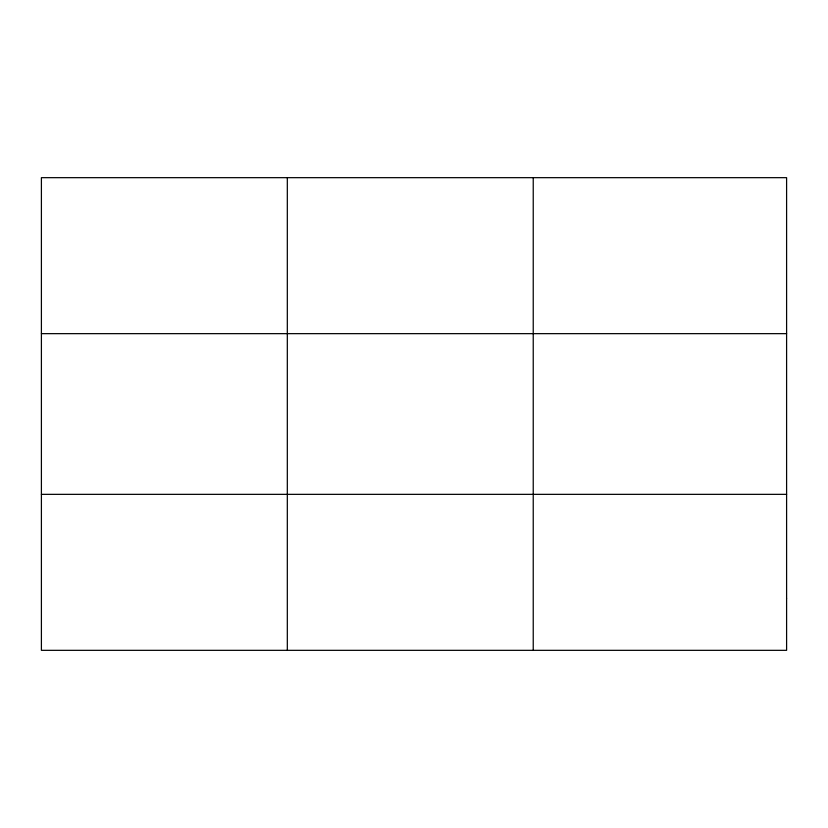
<?xml version="1.0" encoding="UTF-8"?>
<svg xmlns="http://www.w3.org/2000/svg" width="828" height="828" viewBox="0 0 828 828"><rect width="100%" height="100%" fill="white"/><g stroke="black" fill="none" stroke-linecap="round" stroke-linejoin="round"><path stroke-width="1.24" d="M287.316 650.332L287.316 177.668M533.232 650.332L533.232 177.668M41.4 333.653L786.6 333.653M41.4 494.347L786.6 494.347M786.6 598.333L786.6 650.332L41.4 650.332L41.4 177.668L786.6 177.668L786.6 598.333"/></g></svg>
